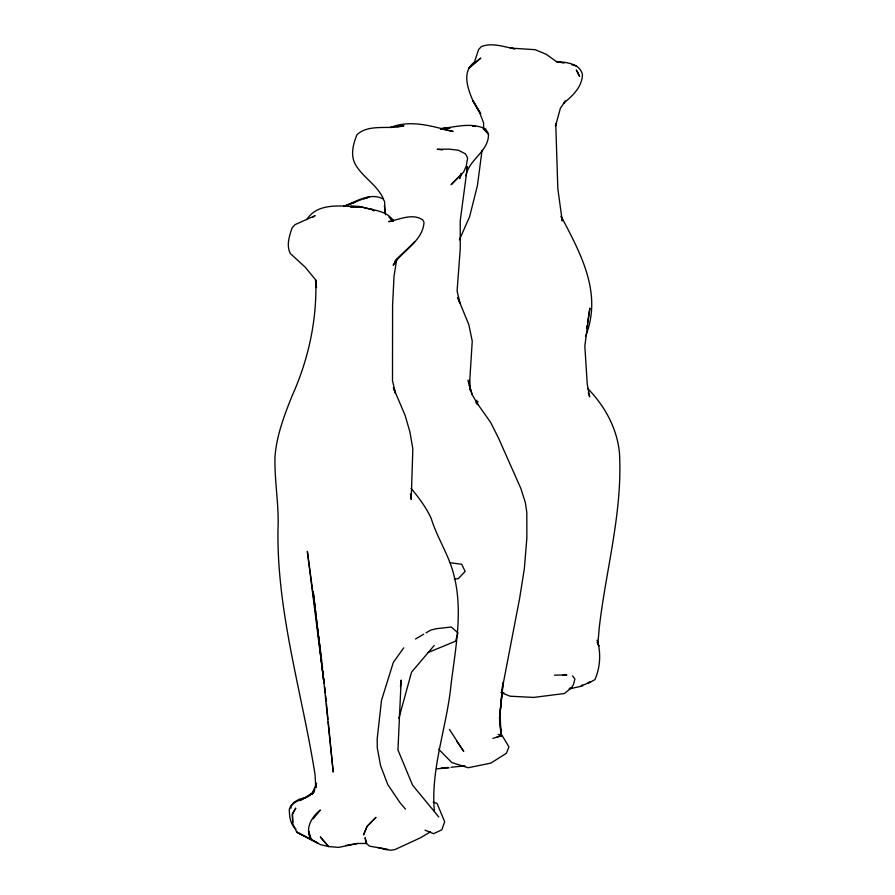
<?xml version="1.0" encoding="UTF-8"?>
<svg xmlns="http://www.w3.org/2000/svg" width="895" height="895" viewBox="0 0 895 895"><rect width="100%" height="100%" fill="white"/><g stroke="black" fill="none" stroke-linecap="round" stroke-linejoin="round"><path stroke-width="1.34" d="M315.745 280.325C317.11 319.839 308.395 359.712 292.162 395.679C284.33 415.28 276.656 435.272 275.011 456.506C274.306 480.906 279.206 505.082 277.976 529.549C276.768 612.806 302.264 693.312 315.085 774.891L315.745 787.958L316.36 784.389M291.009 808.207L291.088 805.936L294.354 802.043L299.019 799.347L306.191 797.322M469.931 389.202L469.439 385.432L472.247 341.129L468.823 324.628L457.681 297.487L459.963 303.103L457.099 291.009L460.254 248.676L460.231 220.774L467.425 166.604L466.787 170.52M400.468 686.845L401.161 680.043L397.951 749.988L412.561 785.139L438.774 816.967M482.047 150.226L477.438 185.545L469.562 216.881L459.381 239.815M586.672 328.107L587.098 325.444M587.534 322.771L589.883 308.093L584.827 346.018L587.243 384.067L589.704 396.854L588.272 392.939M585.632 336.095C602.637 293.124 580.721 253.777 561.143 216.254L562.25 220.975L557.82 188.655L555.761 123.711L555.471 126.206L560.359 108.306L565.248 101.101M398.846 718.416L411.543 672.179L434.22 645.452M465.937 175.722C468.711 159.444 488.983 151.49 488.48 134.105L485.582 128.914C471.363 122.067 455.32 126.989 440.553 128.735L453.138 131.509C432.621 126.553 411.152 119.169 390.388 127.515L394.46 126.967M461.126 173.429L459.616 178.608L461.786 173.764L451.125 184.694L463.588 172.075L466.239 166.213L467.626 157.934L465.478 153.895L458.419 150.226L448.921 149.129L437.275 149.275L442.488 149.912M473.981 63.646L478.534 49.661L481.309 46.585C492.373 42.278 503.896 46.999 514.938 48.8L510.239 48.084L535.21 49.695L546.185 54.271L556.41 61.554L559.073 62.135M475.983 402.873L476.845 400.289M312.389 794.055L314.816 789.759M312.467 793.82L313.216 791.751M316.573 783.192L312.154 793.485L307.377 796.986L313.675 792.097M476.733 403.913L477.986 401.531M403.701 647.879L393.319 662.445L381.505 700.337L377.209 738.655L377.254 747.694L380.576 765.684L387.781 784.579L400.11 802.837L405.491 809.136M565.137 101.169L563.503 103.35C572.554 95.821 581.963 87.218 582.466 74.71C580.161 63.243 565.763 62.292 556.41 61.554L564.04 63.064M313.149 818.824L320.388 810.009C311.605 816.654 304.334 829.262 311.359 839.622L317.993 843.179L296.748 832.115L292.676 823.702L292.397 814.092L295.686 808.274L292.397 814.092L292.833 822.695M306.739 219.599C318.273 201.599 342.561 206.588 360.674 206.7C371.962 210.459 386.293 209.743 393.464 220.964L389.034 216.892L393.084 220.461M475.267 61.598C461.138 70.794 467.761 88.784 473.041 100.967L479.821 113.184L483.58 122.805L483.602 128.332M314.089 791.93L300.217 800.667M312.937 217.284L315.141 215.617L295.059 224.623L292.061 227.945C289.353 236.112 286.187 245.208 290.271 253.475L305.15 267.124L315.376 279.52L316.461 287.619L316.002 280.012M430.562 831.813L420.538 837.742L395.187 849.478L391.093 850.25L383.351 849.21M415.481 639.019L423.693 634.208M426.042 632.843L430.741 630.091L436.603 628.659L451.337 627.037L457.971 632.91L455.555 641.212L427.743 652.656M590.029 681.666L585.285 684.373L581.303 685.38M588.16 683.411L594.918 679.629C600.31 667.379 601.093 653.003 597.289 640.205M306.124 797.546C299.926 800.387 291.837 801.842 289.342 809.114C289.331 816.117 290.181 824.474 295.988 829.15M343.702 206.32C355.662 201.867 370.161 191.989 383.082 198.947L384.626 201.621L384.895 213.245M343.725 206.432L361.021 199.753M343.825 206.465L355.293 202.192M362.945 199.339L369.322 196.967L365.764 198.164M497.061 737.189L502.028 735.366L508.942 746.866L506.38 753.288L490.818 763.122L468.208 767.742L451.818 762.551L438.595 749.16M492.932 738.409L502.028 735.366L498.079 734.403M569.343 688.389L572.006 687.729M569.321 688.915L582.824 685.872M366.491 843.493L357.631 843.47L338.679 847.386L328.543 846.547L320.421 844.623L296.748 832.115L311.359 839.622L308.641 831.354L310.375 839.04L309.838 835.169M345.548 845.518L357.631 843.47M454.257 579.188L458.318 578.617L465.131 571.435L461.719 564.242L449.916 562.72M397.167 126.609L403.947 125.714C389.012 129.965 369.322 123.376 356.971 134.675C353.156 144.129 350.158 155.07 355.449 164.59C363.101 177.657 377.511 185.142 383.541 199.205M392.827 221.143L388.676 221.613C399.573 219.521 412.629 212.853 422.887 219.991L424.006 222.508C422.809 239.905 405.166 249.448 394.93 261.374L414.553 241.963L397.66 258.89L393.196 265.289L396.765 259.248L394.035 276.074L392.592 305.173L392.491 380.711L395.456 393.151L394.001 389.549M451.013 767.261L464.852 765.863M562.854 675.322L566.927 674.942L554.419 675.143M450.062 127.862L440.553 128.735L449.95 127.963M472.75 126.072L475.435 125.848L472.817 126.016M436.794 768.794L449.066 767.843M350.437 207.125L360.674 206.7L350.985 206.476M441.347 767.955L448.25 767.462M350.65 206.398L359.566 206.443L373.595 209.9L371.928 209.374L374.065 210.918M366.592 842.788L365.115 837.653L365.965 843.079L369.523 846.155L387.692 849.321M501.278 692.338L503.919 692.752M377.668 847.487L385.04 849.154M571.581 64.641L576.358 65.939M433.214 802.099L437.051 803.441L444.67 821.778L441.828 829.822L433.56 833.681L424.991 830.124M501.066 692.562L510.06 696.198L533.666 697.429L564.409 693.502L571.402 687.875L573.55 684.328L574.903 678.947L572.453 675.882M393.274 220.405L390.477 218.671L392.402 220.259M587.702 388.519C604.807 405.983 617.226 428.571 619.474 453.172C622.741 511.873 606.004 569.332 599.314 627.216L597.905 643.348L597.267 640.663M411.096 488.368C418.815 497.665 426.177 507.42 431.211 518.473C437.152 537.805 448.854 554.9 453.754 574.556C463.341 610.793 455.421 648.573 450.99 684.955C446.929 726.706 430.428 769.018 434.388 811.25M456.607 741.094L463.733 751.431L449.424 729.403M473.041 100.967L480.738 113.732L472.605 100.218M467.906 380.174L472.079 394.505L477.896 404.585L476.968 403.052L490.65 422.44L498.381 437.812L520.756 488.245L525.275 502.308L526.808 512.264L526.864 537.996L524.347 568.694L519.615 598.431L503.068 684.462L499.544 718.047L501.111 736.137L500.014 713.639L502.878 682.896L499.544 718.047L501.289 736.07M597.301 642.509L598.9 646.168L597.357 642.274M393.375 387.714L405.189 415.604L409.921 431.927L412.841 448.932L411.208 499.421L410.492 493.883M469.439 385.432L472.079 394.505M312.713 591.17L307.354 551.354L323.956 682.672L333.208 772.061L328.252 722.008M313.082 593.922L313.642 598.039M314.011 600.78L314.559 604.897M314.928 607.649L315.487 611.766M316.047 615.883L316.416 618.635M384.391 205.682L385.577 214.766M316.953 622.741L317.3 625.482M317.814 629.599L318.15 632.329M318.665 636.446L319.012 639.187M319.526 643.292L320.041 647.398M320.376 650.139L320.891 654.245M321.238 656.986L321.752 661.092M322.267 665.209L322.603 667.95M323.117 672.055L323.464 674.796M323.979 678.902L324.393 683.075M324.807 687.248L325.355 692.808M325.635 695.594L326.183 701.154M326.451 703.929L327.973 719.222M469.416 380.073L470.457 391.115M365.831 829.363L363.527 834.923L367.084 826.342L375.844 817.448L367.084 826.342L365.831 829.363M474.786 62.739L468.79 68.423L480.805 58.097L474.786 62.739M486.153 130.983L483.199 128.746L488.48 134.105L486.153 130.983M328.543 846.547L320.421 837.06L328.543 846.547M577.79 72.786L576.29 69.967L579.591 76.433L577.79 72.786M323.956 682.672L313.205 591.606L323.956 682.672"/></g></svg>
